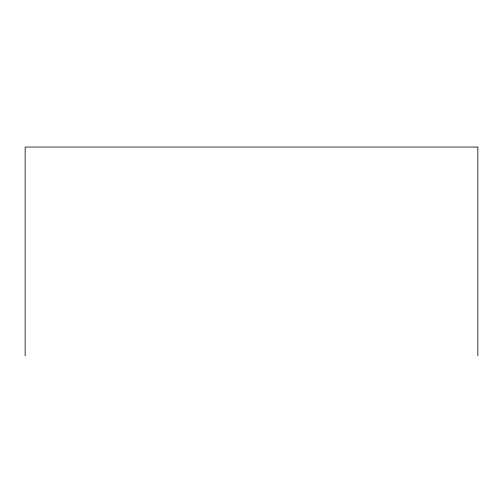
<?xml version="1.0" encoding="UTF-8"?>
<svg xmlns="http://www.w3.org/2000/svg" width="503" height="503" viewBox="0 0 503 503"><rect width="100%" height="100%" fill="white"/><g stroke="black" fill="none" stroke-linecap="round" stroke-linejoin="round"><path stroke-width="0.75" d="M477.85 355.954L477.85 147.046L25.15 147.046L25.15 355.954"/></g></svg>
